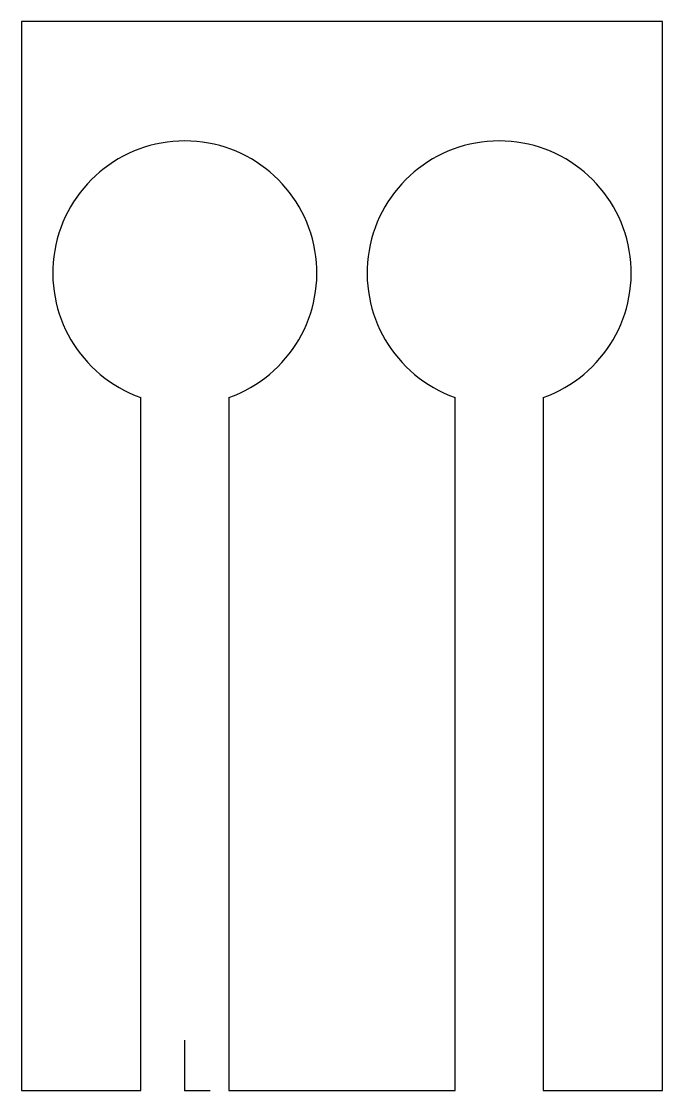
# Model space of a CAD drawing. Header units: millimetres. Extents: x -26 to 76, y 0 to 170.
import ezdxf

# ---------------------------------------------------------------- set-up
doc = ezdxf.new("R2010")
doc.units = ezdxf.units.MM
doc.header["$PDSIZE"] = -1

msp = doc.modelspace()

# ---------------------------------------------------------------- linework, layer by layer
at = {"color": 7, "linetype": 'Continuous', "lineweight": 25}
for p, q in [((-26, 170), (-26, 0)), ((76, 170), (-26, 170)), ((76, 0), (76, 170)), ((-7, 0), (-7, 110.2)), ((7, 110.2), (7, 0)), ((43, 0), (43, 110.2)), ((57, 110.2), (57, 0)), ((-26, 0), (-7, 0)), ((7, 0), (43, 0)), ((57, 0), (76, 0))]:
    msp.add_line(p, q, dxfattribs=at)
at = {"color": 7, "linetype": 'Continuous'}
for q in [(0, 8.03), (4.01, 0)]:
    msp.add_line((0, 0), q, dxfattribs=at)
at = {"color": 7, "linetype": 'Continuous', "lineweight": 25}
for centre in [(0, 130), (50, 130)]:
    msp.add_arc(centre, 21, 289.4712, 250.5288, dxfattribs=at)
at = {"color": 7, "linetype": 'Continuous'}
msp.add_point((0, 0), dxfattribs=at)

doc.saveas('drawing.dxf')
